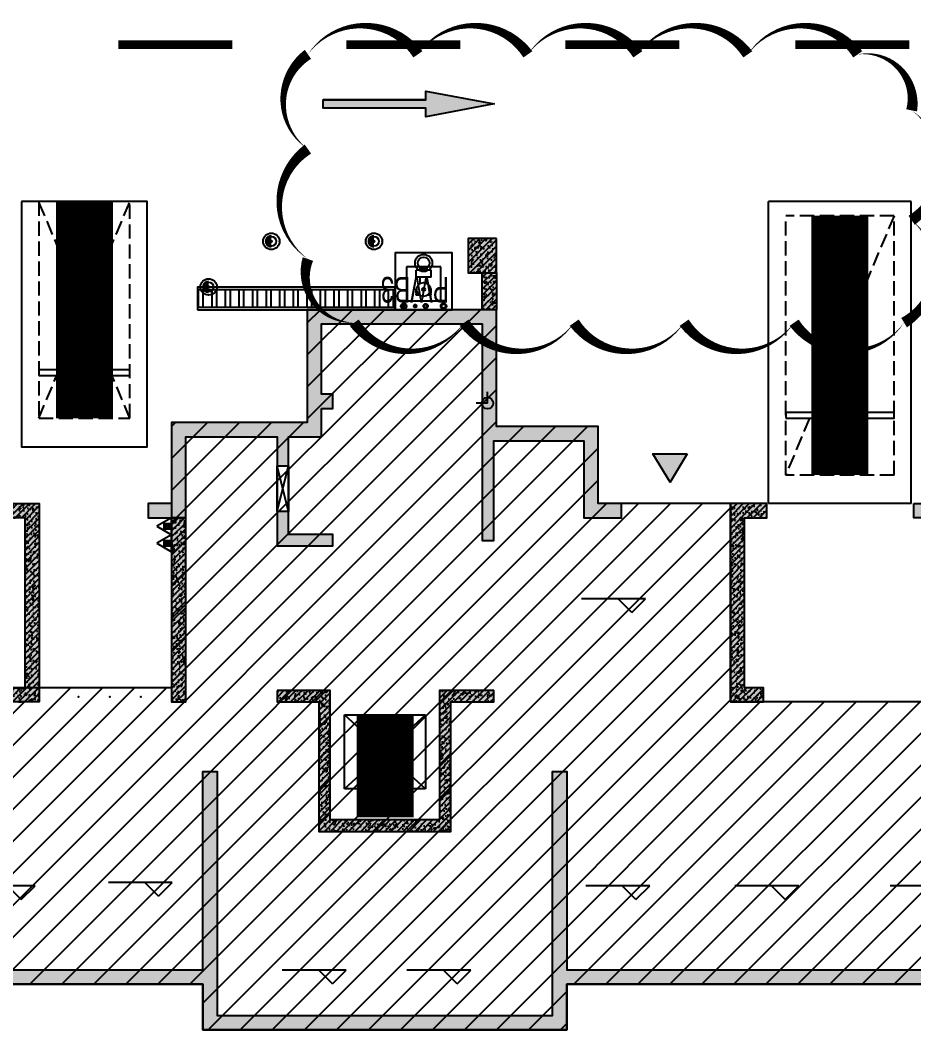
# Model space of a CAD drawing. Extents: x -1338203 to 1886333, y -783476 to 1038610.
# Drawn here: x 691862 to 707534, y 183649 to 201358 of the extents above; entities that cross this region are included whole.
import ezdxf

# ---------------------------------------------------------------- set-up
doc = ezdxf.new("R2010")
doc.units = 0
doc.header["$LTSCALE"] = 1000
doc.header["$MEASUREMENT"] = 0
doc.linetypes.add('A-001-平面B2$0$__DASH', pattern=[0.35, 0.25, -0.1])
doc.linetypes.add('DASH', pattern=[0.35, 0.25, -0.1])
for name, color, linetype in [('A-001-车位参照B1$0$A-001-车位参照B1$0$0A-P-PKNG-CAR(A)', 43, 'Continuous'), ('A-001-车位参照B1$0$A-001-车位参照B1$0$0A-P-PKNG-CAR(B)', 21, 'Continuous'), ('A-12-平面B1改$0$A-12-平面B1$0$0A-A-SYMB-ELEV', 150, 'Continuous'), ('A-12-平面B1改$0$A-12-平面B1$0$A-烟道风道', 57, 'Continuous'), ('A-12-平面B1改$0$AUDIT_D_230105163046-0', 2, 'Continuous'), ('p-a-core', 1, 'Continuous'), ('p-a-mini', 150, 'Continuous'), ('p-a-regular', 5, 'Continuous'), ('S-12-柱墙B1_1$0$0S-CW-HATCH', 251, 'Continuous'), ('S-12-柱墙B1_1$0$0S-CW-HATCH-UP', 251, 'Continuous'), ('S-12-柱墙B1_1$0$0S-CW-LINE', 72, 'Continuous'), ('S-12-柱墙B1_1$0$0S-S-HOLE', 55, 'Continuous'), ('S001地下一墙柱$0$0S-CW-HATCH', 251, 'Continuous'), ('S001地下一墙柱$0$0S-CW-HATCH-UP', 251, 'Continuous'), ('S001地下一墙柱$0$0S-CW-LINE', 72, 'Continuous'), ('S001地下一墙柱$0$S001地下一墙柱$0$0S-CC-LINE', 52, 'Continuous'), ('S001地下一墙柱$0$S001地下一墙柱$0$0S-CW-HATCH', 251, 'Continuous'), ('S001地下一墙柱$0$S001地下一墙柱$0$0S-CW-HATCH-UP', 251, 'Continuous'), ('中心线', 42, 'Continuous'), ('地面指向箭头', 7, 'Continuous'), ('负一层消火栓$0$0P-EQUIP-FH', 7, 'Continuous'), ('负一层消火栓$0$0P-VALVE-S', 7, 'Continuous'), ('负一层集水坑及排水沟$0$0P-ACC-CS（穿梁）', 5, 'Continuous'), ('负一层集水坑及排水沟$0$P001-预留预埋-B1$0$A-001-平面B1$0$0A-A-HATH', 8, 'Continuous'), ('负一层集水坑及排水沟$0$P001-预留预埋-B1$0$A-001-平面B1$0$0A-P-ROOF-DRAN', 190, 'Continuous'), ('负一层集水坑及排水沟$0$P001-预留预埋-B1$0$P001-预留预埋-B1$0$0P-EQUIP-WW', 7, 'Continuous')]:
    doc.layers.add(name, color=color, linetype=linetype)
doc.layers.add('A-12-平面B1改$0$AUDIT_D_230105163046-1', color=6, linetype='Continuous', plot=False)
doc.layers.add('负一层消火栓$0$AAD-A-MODIFY_20230107', color=201, linetype='Continuous', plot=False)
doc.styles.add('负一层集水坑及排水沟$0$P001-预留预埋-B1$0$P001-预留预埋-B1$0$AAD-TXT', font='AAD-TXT.shx', dxfattribs={"width": 0.7, "height": 3, "bigfont": 'AAD-HZTXT.shx'})
pattern_1 = [(45, (0, 0), (-53.0330086, 53.0330086), []), (50, (0, 0), (215.178055, -18.82564), [22.5, -247.5]), (355, (0, 0), (-41.6254, 225.65764), [18, -198]), (100.4514, (17.93, -1.57), (173.552815, 206.83186), [19.12206, -210.342634]), (46.1842, (0, 60), (320.17231, -49.6557), [33.75, -371.25]), (96.6356, (26.68, 55.86), (280.39881, 292.23536), [28.68309, -315.5139]), (351.1842, (0, 60), (280.39858, 292.23558), [27, -297]), (21, (30, 45), (179.072116, -120.785667), [22.5, -247.5]), (326, (30, 45), (72.9946, 217.545014), [18, -198]), (71.4514, (44.92, 34.93), (252.06679, 96.75915), [19.12206, -210.342634]), (37.5, (0, 0), (3.647957, 99.868156), [0, -195.6, 0, -201, 0, -198.75]), (7.5, (0, 0), (78.920861, 118.323514), [0, -114.6, 0, -191.1, 0, -75.75]), (327.5, (-66.9, 0), (160.146731, -6.7664615), [0, -75, 0, -234, 0, -310.5]), (317.5, (-96.9, 0), (174.95585, 30.031495), [0, -97.5, 0, -155.4, 0, -220.5])]

# ---------------------------------------------------------------- blocks, each defined once
blk = doc.blocks.new('负一层集水坑及排水沟$0$P001-预留预埋-B1$0$EREF')
at = {"layer": '负一层集水坑及排水沟$0$P001-预留预埋-B1$0$P001-预留预埋-B1$0$0P-EQUIP-WW'}
for p, q in [((81104, 163835), (81104, 163235)), ((81704, 163835), (81104, 163835)), ((81704, 163235), (81704, 163835)), ((81748, 163902), (81730, 163920)), ((81767, 163905), (81733, 163939)), ((81777, 163917), (81745, 163949)), ((81274, 163735), (81337, 163735)), ((81274, 163735), (81274, 163719)), ((81274, 163719), (81317, 163719)), ((81274, 163706), (81306, 163706)), ((81274, 163706), (81274, 163615)), ((81471, 163735), (81534, 163735)), ((81491, 163719), (81534, 163719)), ((81502, 163706), (81534, 163706)), ((81534, 163735), (81534, 163719)), ((81534, 163706), (81534, 163615)), ((81274, 163615), (81285, 163615)), ((81345, 163529), (81345, 163416)), ((81463, 163529), (81463, 163416)), ((81523, 163615), (81534, 163615)), ((81270, 163416), (81538, 163416)), ((81270, 163416), (81270, 163295)), ((81270, 163295), (81538, 163295)), ((81328, 163289), (81480, 163289)), ((81328, 163289), (81328, 163280)), ((81328, 163280), (81480, 163280)), ((81345, 163295), (81345, 163289)), ((81345, 163280), (81345, 163252)), ((81463, 163295), (81463, 163289)), ((81463, 163280), (81463, 163252)), ((81480, 163289), (81480, 163280)), ((81538, 163416), (81538, 163295)), ((81104, 163235), (81704, 163235))]:
    blk.add_line(p, q, dxfattribs=at)
blk.add_lwpolyline([(80904, 163992), (80904, 162992), (81904, 162992), (81904, 163992)], close=True, dxfattribs=at)
for centre, radius in [((81054, 163926), 50), ((81054, 163926), 35), ((81369, 163926), 40), ((81369, 163926), 25), ((81554, 163926), 25), ((81554, 163926), 15), ((81754, 163926), 50), ((81754, 163926), 25), ((81404, 163635), 121), ((81404, 163635), 27), ((81404, 163170), 151), ((81404, 163170), 102)]:
    blk.add_circle(centre, radius, dxfattribs=at)
at = {"layer": '负一层集水坑及排水沟$0$P001-预留预埋-B1$0$P001-预留预埋-B1$0$0P-EQUIP-WW', "style": '负一层集水坑及排水沟$0$P001-预留预埋-B1$0$P001-预留预埋-B1$0$AAD-TXT', "width": 0.7}
blk.add_text('PWB3', height=450, dxfattribs=at).set_placement((80962, 163414, 3000))
blk = doc.blocks.new('负一层集水坑及排水沟$0$A$Cc72e45f6')
at = {"layer": '负一层集水坑及排水沟$0$P001-预留预埋-B1$0$A-001-平面B1$0$0A-A-HATH'}
h = blk.add_hatch(dxfattribs=at)
h.set_pattern_fill('STEEL', color=256, scale=150, angle=405)
h.set_pattern_definition([(89.999995, (-308148.39, 794872.65), (-238.125, 2e-05), []), (89.999995, (-308232.57, 794956.84), (-238.125, 2e-05), [])])
h.paths.add_polyline_path([(-67928, -110562), (-67928, -110262), (-71394, -110262), (-71394, -110562)])
at = {"layer": '负一层集水坑及排水沟$0$P001-预留预埋-B1$0$A-001-平面B1$0$0A-P-ROOF-DRAN'}
for points in [[(-71394, -110612), (-67928, -110612), (-67928, -110212), (-71394, -110212)], [(-67928, -110562), (-67928, -110262), (-71394, -110262), (-71394, -110562)]]:
    blk.add_lwpolyline(points, close=True, dxfattribs=at)
at = {"rotation": 180}
blk.add_blockref('负一层集水坑及排水沟$0$P001-预留预埋-B1$0$EREF', (13976, 53380), dxfattribs=at)
blk = doc.blocks.new('负一层集水坑及排水沟')
at = {"layer": '负一层集水坑及排水沟$0$0P-ACC-CS（穿梁）'}
blk.add_blockref('负一层集水坑及排水沟$0$A$Cc72e45f6', (0, 0), dxfattribs=at)
blk = doc.blocks.new('S-12-柱墙B1_1', base_point=(-588474, -346969))
at = {"layer": 'S-12-柱墙B1_1$0$0S-CW-HATCH'}
h = blk.add_hatch(color=256, dxfattribs=at)
h.dxf.hatch_style = 1
h.paths.add_polyline_path([(-560614, -348069), (-560414, -348069), (-560414, -347559), (-559834, -347559), (-559834, -347059), (-559634, -347059), (-559634, -346809), (-559834, -346809), (-559834, -345579), (-557014, -345579), (-557014, -349379), (-556814, -349379), (-556814, -347629), (-555234, -347629), (-555234, -348979), (-554574, -348979), (-554574, -348729), (-554984, -348729), (-554984, -347379), (-556764, -347379), (-556764, -345329), (-560084, -345329), (-560084, -347309), (-562464, -347309), (-562464, -348729), (-562874, -348729), (-562874, -348979), (-562214, -348979), (-562214, -347559), (-560614, -347559), (-560614, -349469), (-559634, -349469), (-559634, -349269), (-560414, -349269), (-560414, -348869), (-560614, -348869)])
h = blk.add_hatch(color=256, dxfattribs=at)
h.dxf.hatch_style = 1
h.paths.add_polyline_path([(-544824, -351749), (-545074, -351749), (-545074, -350749), (-544824, -350749), (-544824, -348729), (-549444, -348729), (-549444, -348979), (-545074, -348979), (-545074, -351959), (-545424, -351959), (-545424, -352209), (-545074, -352209), (-545074, -355139), (-544824, -355139), (-544824, -355839), (-545074, -355839), (-545074, -356909), (-548299, -356909), (-548299, -355059), (-548549, -355059), (-548549, -356909), (-555534, -356909), (-555534, -353429), (-555784, -353429), (-555784, -357709), (-561664, -357709), (-561664, -353429), (-561914, -353429), (-561914, -356909), (-568899, -356909), (-568899, -355059), (-569149, -355059), (-569149, -356909), (-572374, -356909), (-572374, -354579), (-572624, -354579), (-572624, -356909), (-572774, -356909), (-572774, -354579), (-573024, -354579), (-573024, -356909), (-576249, -356909), (-576249, -355059), (-576499, -355059), (-576499, -356909), (-583484, -356909), (-583484, -353429), (-583734, -353429), (-583734, -357709), (-589614, -357709), (-589614, -353429), (-589864, -353429), (-589864, -356909), (-596849, -356909), (-596849, -355059), (-597099, -355059), (-597099, -356909), (-600324, -356909), (-600324, -352209), (-599974, -352209), (-599974, -351959), (-600324, -351959), (-600324, -348979), (-599554, -348979), (-599554, -348729), (-600574, -348729), (-600574, -357159), (-589864, -357159), (-589864, -357959), (-583484, -357959), (-583484, -357159), (-561914, -357159), (-561914, -357959), (-555534, -357959), (-555534, -357159), (-544824, -357159)])
h = blk.add_hatch(color=256, dxfattribs=at)
h.dxf.hatch_style = 1
h.paths.add_polyline_path([(-565034, -351959), (-565034, -348979), (-565424, -348979), (-565424, -348729), (-564784, -348729), (-564784, -352209), (-565364, -352209), (-565364, -351959)])
h = blk.add_hatch(color=256, dxfattribs=at)
h.dxf.hatch_style = 1
h.paths.add_polyline_path([(-552025, -348729), (-552664, -348729), (-552664, -352209), (-552084, -352209), (-552084, -351959), (-552414, -351959), (-552414, -348979), (-552025, -348979)])
h = blk.add_hatch(color=256, dxfattribs=at)
h.dxf.hatch_style = 1
h.paths.add_polyline_path([(-562464, -348979), (-562464, -352209), (-562214, -352209), (-562214, -348979)])
h = blk.add_hatch(color=256, dxfattribs=at)
h.dxf.hatch_style = 1
h.paths.add_polyline_path([(-560614, -352009), (-560614, -352209), (-559884, -352209), (-559884, -354479), (-557564, -354479), (-557564, -352209), (-556814, -352209), (-556814, -352009), (-557764, -352009), (-557764, -354279), (-559684, -354279), (-559684, -352009)])
at = {"layer": 'S-12-柱墙B1_1$0$0S-CW-HATCH-UP'}
h = blk.add_hatch(dxfattribs=at)
h.set_pattern_fill('钢筋混凝土', color=256, scale=30)
h.set_pattern_definition(pattern_1)
h.paths.add_polyline_path([(-560414, -348869), (-560614, -348869), (-560614, -348069), (-560414, -348069), (-560414, -347559), (-559834, -347559), (-559834, -347059), (-559634, -347059), (-559634, -346809), (-559834, -346809), (-559834, -345579), (-557014, -345579), (-557014, -349379), (-556814, -349379), (-556814, -347629), (-555234, -347629), (-555234, -348979), (-554574, -348979), (-554574, -348729), (-554984, -348729), (-554984, -347379), (-556764, -347379), (-556764, -345329), (-560084, -345329), (-560084, -347309), (-562464, -347309), (-562464, -348729), (-562874, -348729), (-562874, -348979), (-562214, -348979), (-562214, -347559), (-560614, -347559), (-560614, -349469), (-559634, -349469), (-559634, -349269), (-560414, -349269)])
h = blk.add_hatch(dxfattribs=at)
h.set_pattern_fill('钢筋混凝土', color=256, scale=30)
h.set_pattern_definition(pattern_1)
h.paths.add_polyline_path([(-545074, -350749), (-544824, -350749), (-544824, -348729), (-549444, -348729), (-549444, -348979), (-545074, -348979), (-545074, -351959), (-545424, -351959), (-545424, -352209), (-545074, -352209), (-545074, -355139), (-544824, -355139), (-544824, -355839), (-545074, -355839), (-545074, -356909), (-548299, -356909), (-548299, -355059), (-548549, -355059), (-548549, -356909), (-555534, -356909), (-555534, -353429), (-555784, -353429), (-555784, -357709), (-561664, -357709), (-561664, -353429), (-561914, -353429), (-561914, -356909), (-568899, -356909), (-568899, -355059), (-569149, -355059), (-569149, -356909), (-572374, -356909), (-572374, -354579), (-572624, -354579), (-572624, -356909), (-572774, -356909), (-572774, -354579), (-573024, -354579), (-573024, -356909), (-576249, -356909), (-576249, -355059), (-576499, -355059), (-576499, -356909), (-583484, -356909), (-583484, -353429), (-583734, -353429), (-583734, -357709), (-589614, -357709), (-589614, -353429), (-589864, -353429), (-589864, -356909), (-596849, -356909), (-596849, -355059), (-597099, -355059), (-597099, -356909), (-600324, -356909), (-600324, -352209), (-599974, -352209), (-599974, -351959), (-600324, -351959), (-600324, -348979), (-599554, -348979), (-599554, -348729), (-600574, -348729), (-600574, -357159), (-589864, -357159), (-589864, -357959), (-583484, -357959), (-583484, -357159), (-561914, -357159), (-561914, -357959), (-555534, -357959), (-555534, -357159), (-544824, -357159), (-544824, -351749), (-545074, -351749)])
h = blk.add_hatch(dxfattribs=at)
h.set_pattern_fill('钢筋混凝土', color=256, scale=30)
h.set_pattern_definition([(45, (0, 0), (-53.033009, 53.033009), []), (50, (0, 0), (215.178055, -18.82564), [22.5, -247.5]), (355, (0, 0), (-41.6254, 225.65764), [18, -198]), (100.4514, (17.93, -1.57), (173.552815, 206.83186), [19.12206, -210.342634]), (46.1842, (0, 60), (320.17231, -49.6557), [33.75, -371.25]), (96.6356, (26.68, 55.86), (280.39881, 292.23536), [28.68309, -315.5139]), (351.1842, (0, 60), (280.39858, 292.23558), [27, -297]), (21, (30, 45), (179.072116, -120.785667), [22.5, -247.5]), (326, (30, 45), (72.9946, 217.54501), [18, -198]), (71.4514, (44.92, 34.93), (252.06679, 96.75915), [19.12206, -210.342634]), (37.5, (0, 0), (3.647957, 99.868156), [0, -195.6, 0, -201, 0, -198.75]), (7.5, (0, 0), (78.920861, 118.323514), [0, -114.6, 0, -191.1, 0, -75.75]), (327.5, (-66.9, 0), (160.146731, -6.766462), [0, -75, 0, -234, 0, -310.5]), (317.5, (-96.9, 0), (174.95585, 30.031495), [0, -97.5, 0, -155.4, 0, -220.5])])
h.paths.add_polyline_path([(-565034, -351959), (-565034, -348979), (-565424, -348979), (-565424, -348729), (-564784, -348729), (-564784, -352209), (-565364, -352209), (-565364, -351959)])
h = blk.add_hatch(dxfattribs=at)
h.set_pattern_fill('钢筋混凝土', color=256, scale=30)
h.set_pattern_definition(pattern_1)
h.paths.add_polyline_path([(-552025, -348729), (-552664, -348729), (-552664, -352209), (-552084, -352209), (-552084, -351959), (-552414, -351959), (-552414, -348979), (-552025, -348979)])
h = blk.add_hatch(dxfattribs=at)
h.set_pattern_fill('钢筋混凝土', color=256, scale=30)
h.set_pattern_definition(pattern_1)
h.paths.add_polyline_path([(-562464, -348979), (-562464, -352209), (-562214, -352209), (-562214, -348979)])
h = blk.add_hatch(dxfattribs=at)
h.set_pattern_fill('钢筋混凝土', color=256, scale=30)
h.set_pattern_definition([(45, (1033848.31, 362347.52), (-53.0330086, 53.0330086), []), (50, (1033848.31, 362347.52), (215.178055, -18.82564), [22.5, -247.5]), (355, (1033848.31, 362347.52), (-41.6254, 225.65764), [18, -198]), (100.4514, (1033866.24, 362345.95), (173.552815, 206.831863), [19.122057, -210.342634]), (46.1842, (1033848.3, 362407.52), (320.172315, -49.655704), [33.75, -371.25]), (96.6356, (1033875, 362403.4), (280.39881, 292.23536), [28.683086, -315.5139]), (351.1842, (1033848.3, 362407.52), (280.398584, 292.23558), [27, -297]), (21, (1033878.31, 362392.52), (179.072116, -120.785667), [22.5, -247.5]), (326, (1033878.31, 362392.52), (72.9946, 217.545014), [18, -198]), (71.4514, (1033893.24, 362382.46), (252.066789, 96.75915), [19.122057, -210.342634]), (37.5, (1033848.31, 362347.52), (3.6479566, 99.868156), [0, -195.6, 0, -201, 0, -198.75]), (7.5, (1033848.31, 362347.52), (78.920861, 118.3235136), [0, -114.6, 0, -191.1, 0, -75.75]), (327.5, (1033781.41, 362347.52), (160.146731, -6.7664615), [0, -75, 0, -234, 0, -310.5]), (317.5, (1033751.41, 362347.52), (174.955851, 30.031495), [0, -97.5, 0, -155.4, 0, -220.5])])
h.paths.add_polyline_path([(-560614, -352009), (-560614, -352209), (-559884, -352209), (-559884, -354479), (-557564, -354479), (-557564, -352209), (-556814, -352209), (-556814, -352009), (-557764, -352009), (-557764, -354279), (-559684, -354279), (-559684, -352009)])
at = {"layer": 'S-12-柱墙B1_1$0$0S-CW-LINE'}
for points in [[(-559834, -347059), (-559634, -347059), (-559634, -346809), (-559834, -346809), (-559834, -345579), (-557014, -345579), (-557014, -349379), (-556814, -349379), (-556814, -347629), (-555234, -347629), (-555234, -348979), (-554574, -348979), (-554574, -348729), (-554984, -348729), (-554984, -347379), (-556764, -347379), (-556764, -345329), (-560084, -345329), (-560084, -347309), (-562464, -347309), (-562464, -348729), (-562874, -348729), (-562874, -348979), (-562214, -348979), (-562214, -347559), (-560614, -347559), (-560614, -349469), (-559634, -349469), (-559634, -349269), (-560414, -349269), (-560414, -347559), (-559834, -347559), (-559834, -347059)], [(-549444, -348729), (-544824, -348729), (-544824, -357159), (-555534, -357159), (-555534, -357959), (-561914, -357959), (-561914, -357159), (-583484, -357159)], [(-568899, -356909), (-561914, -356909), (-561914, -353429), (-561664, -353429), (-561664, -357709), (-555784, -357709), (-555784, -353429), (-555534, -353429), (-555534, -356909), (-548549, -356909), (-548549, -355059), (-548299, -355059), (-548299, -356909), (-545074, -356909), (-545074, -352209), (-545424, -352209), (-545424, -351959), (-545074, -351959), (-545074, -348979), (-549444, -348979), (-549444, -348729)], [(-562464, -348979), (-562464, -352209), (-562214, -352209), (-562214, -348979), (-562464, -348979)]]:
    blk.add_lwpolyline(points, dxfattribs=at)
for points in [[(-565034, -351959), (-565034, -348979), (-565424, -348979), (-565424, -348729), (-564784, -348729), (-564784, -352209), (-565364, -352209), (-565364, -351959)], [(-552025, -348729), (-552664, -348729), (-552664, -352209), (-552084, -352209), (-552084, -351959), (-552414, -351959), (-552414, -348979), (-552025, -348979)], [(-560614, -352009), (-560614, -352209), (-559884, -352209), (-559884, -354479), (-557564, -354479), (-557564, -352209), (-556814, -352209), (-556814, -352009), (-557764, -352009), (-557764, -354279), (-559684, -354279), (-559684, -352009)]]:
    blk.add_lwpolyline(points, close=True, dxfattribs=at)
at = {"layer": 'S-12-柱墙B1_1$0$0S-S-HOLE'}
for p, q in [((-560614, -348869), (-560414, -348069)), ((-560414, -348869), (-560614, -348069))]:
    blk.add_line(p, q, dxfattribs=at)
blk.add_lwpolyline([(-560614, -348069), (-560414, -348069), (-560414, -348869), (-560614, -348869)], close=True, dxfattribs=at)
blk = doc.blocks.new('S001地下一墙柱')
at = {"layer": 'S001地下一墙柱$0$0S-CW-HATCH'}
h = blk.add_hatch(color=256, dxfattribs=at)
h.dxf.hatch_style = 1
h.paths.add_polyline_path([(-66399, -109960), (-66149, -109960), (-66149, -110610), (-66399, -110610)])
at = {"layer": 'S001地下一墙柱$0$0S-CW-HATCH-UP'}
h = blk.add_hatch(dxfattribs=at)
h.set_pattern_fill('钢筋混凝土', color=256, scale=30)
h.set_pattern_definition([(45, (-765900.23, -307419.64), (-53.0330086, 53.0330086), []), (50, (-765900.23, -307419.64), (215.178055, -18.82564), [22.5, -247.5]), (355, (-765900.23, -307419.64), (-41.6254, 225.65764), [18, -198]), (100.4514, (-765882.3, -307421.2), (173.552815, 206.83186), [19.12206, -210.342634]), (46.1842, (-765900.23, -307359.64), (320.17231, -49.6557), [33.75, -371.25]), (96.6356, (-765873.55, -307363.77), (280.39881, 292.23536), [28.68309, -315.5139]), (351.1842, (-765900.23, -307359.64), (280.39858, 292.23558), [27, -297]), (21, (-765870.23, -307374.64), (179.072116, -120.785667), [22.5, -247.5]), (326, (-765870.23, -307374.64), (72.9946, 217.545014), [18, -198]), (71.4514, (-765855.3, -307384.7), (252.06679, 96.75915), [19.12206, -210.342634]), (37.5, (-765900.23, -307419.64), (3.647957, 99.868156), [0, -195.6, 0, -201, 0, -198.75]), (7.5, (-765900.23, -307419.64), (78.920861, 118.323514), [0, -114.6, 0, -191.1, 0, -75.75]), (327.5, (-765967.13, -307419.64), (160.146731, -6.7664615), [0, -75, 0, -234, 0, -310.5]), (317.5, (-765997.13, -307419.64), (174.95585, 30.031495), [0, -97.5, 0, -155.4, 0, -220.5])])
h.paths.add_polyline_path([(-66399, -109960), (-66149, -109960), (-66149, -110610), (-66399, -110610)])
at = {"layer": 'S001地下一墙柱$0$S001地下一墙柱$0$0S-CW-HATCH'}
h = blk.add_hatch(color=256, dxfattribs=at)
h.dxf.hatch_style = 1
h.paths.add_polyline_path([(-66149, -109360), (-66649, -109360), (-66649, -109960), (-66149, -109960)])
at = {"layer": 'S001地下一墙柱$0$S001地下一墙柱$0$0S-CW-HATCH-UP'}
h = blk.add_hatch(dxfattribs=at)
h.set_pattern_fill('钢筋混凝土', color=256, scale=30)
h.set_pattern_definition([(45, (-33837.965, -100408.29), (-53.03301, 53.03301), []), (50, (-33837.96, -100408.29), (215.1781, -18.8256), [22.5, -247.5]), (355, (-33837.96, -100408.29), (-41.6254, 225.6576), [18, -198]), (100.4514, (-33820.03, -100409.86), (173.5528, 206.8319), [19.122, -210.3426]), (46.1842, (-33837.96, -100348.3), (320.1723, -49.6557), [33.75, -371.25]), (96.6356, (-33811.28, -100352.43), (280.3988, 292.2354), [28.683, -315.514]), (351.1842, (-33837.96, -100348.3), (280.3986, 292.2356), [27, -297]), (21, (-33807.96, -100363.29), (179.0721, -120.7857), [22.5, -247.5]), (326, (-33807.96, -100363.29), (72.9946, 217.545), [18, -198]), (71.4514, (-33793.04, -100373.35), (252.0668, 96.7591), [19.122, -210.3426]), (37.5, (-33837.965, -100408.29), (3.64796, 99.86816), [0, -195.6, 0, -201, 0, -198.75]), (7.5, (-33837.96, -100408.29), (78.92086, 118.3235), [0, -114.6, 0, -191.1, 0, -75.75]), (327.5, (-33904.865, -100408.29), (160.14673, -6.76646), [0, -75, 0, -234, 0, -310.5]), (317.5, (-33934.86, -100408.29), (174.95585, 30.0315), [0, -97.5, 0, -155.4, 0, -220.5])])
h.paths.add_polyline_path([(-66149, -109360), (-66649, -109360), (-66649, -109960), (-66149, -109960)])
at = {"layer": 'S001地下一墙柱$0$0S-CW-LINE'}
blk.add_lwpolyline([(-66399, -109960), (-66149, -109960), (-66149, -110610), (-66399, -110610)], close=True, dxfattribs=at)
at = {"layer": 'S001地下一墙柱$0$S001地下一墙柱$0$0S-CC-LINE'}
blk.add_lwpolyline([(-66149, -109360), (-66649, -109360), (-66649, -109960), (-66149, -109960)], close=True, dxfattribs=at)
at = {"ltscale": 0.002}
blk.add_blockref('S-12-柱墙B1_1', (-97859, -112250), dxfattribs=at)
blk = doc.blocks.new('负一层消火栓$0$$TwtSys$00000546')
h = blk.add_hatch()
h.set_pattern_fill('ANSI31', color=256, scale=200, style=0)
h.set_pattern_definition([(45, (-38543.802, -6670.83), (-17.67767, 17.67767), [])])
h.paths.add_polyline_path([(-65, 174), (65, 174), (65, 44), (-65, 44)])
for points in [[(0, 344), (-198, 0), (198, 0)], [(-65, 174), (65, 174), (65, 44), (-65, 44)]]:
    blk.add_lwpolyline(points, close=True)
blk = doc.blocks.new('负一层消火栓$0$$VALVE$00000516')
at = {"const_width": 78.4}
blk.add_lwpolyline([(0, 23.9, -1), (0, -23.9, 1)], format="xyb", dxfattribs=at)
for radius in [80, 48]:
    blk.add_circle((0, 0), radius)
for p in [(-80, 0), (80, 0)]:
    blk.add_point(p)
blk = doc.blocks.new('负一层消火栓')
at = {"layer": '负一层消火栓$0$AAD-A-MODIFY_20230107', "color": 4}
blk.add_lwpolyline([(-69458, -106130, 0, 193, -0.520567), (-67529, -106130, 0, 193, -0.520567), (-65600, -106130, 0, 193, -0.520567), (-63672, -106130, 0, 193, -0.520567), (-61743, -106130, 0, 193, -0.520567), (-59814, -106130, 0, 193, -0.520567), (-58869, -107113, 0, 193, -0.520567), (-58869, -109042, 0, 193, -0.520567), (-59002, -110837, 0, 193, -0.520567), (-60931, -110837, 0, 193, -0.520567), (-62859, -110837, 0, 193, -0.520567), (-64788, -110837, 0, 193, -0.520567), (-66717, -110837, 0, 193, -0.520567), (-68646, -110837, 0, 193, -0.520567), (-69458, -109721, 0, 193, -0.520567), (-69458, -107792, 0, 193, -0.520567)], format="xyseb", close=True, dxfattribs=at)
at = {"layer": '负一层消火栓$0$0P-EQUIP-FH', "xscale": 0.7500000000000011, "yscale": 0.7500000000000011, "zscale": 0.7500000000000011, "rotation": 90}
for p in [(-71849, -114409), (-71849, -114706)]:
    blk.add_blockref('负一层消火栓$0$$TwtSys$00000546', p, dxfattribs=at)
at = {"layer": '负一层消火栓$0$0P-VALVE-S', "xscale": 1.8, "yscale": 1.8, "zscale": 1.8, "rotation": 180.0000000000004}
for p in [(-70099, -109410, 0), (-68299, -109410, 0), (-71199, -110210)]:
    blk.add_blockref('负一层消火栓$0$$VALVE$00000516', p, dxfattribs=at)
blk = doc.blocks.new('直行')
at = {"layer": '地面指向箭头'}
blk.add_hatch(color=251, dxfattribs=at).paths.add_polyline_path([(-29241, 4059962), (-29466, 4058762), (-29316, 4058762), (-29316, 4056961), (-29166, 4056961), (-29166, 4058762), (-29016, 4058762)])
at = {"layer": '地面指向箭头', "color": 251}
blk.add_lwpolyline([(-29316, 4058762), (-29316, 4056961), (-29316, 4058762), (-29316, 4058762), (-29466, 4058762), (-29241, 4059962), (-29016, 4058762), (-29166, 4058762), (-29166, 4056961), (-29316, 4056961), (-29316, 4056961)], dxfattribs=at)
blk = doc.blocks.new('A$C9cb663f1')
at = {"layer": '中心线', "color": 251, "const_width": 150}
for points in [[(280934, -160832), (282934, -160832)], [(284934, -160832), (286934, -160832)], [(288775, -160832), (290775, -160832)], [(292810, -160832), (294810, -160832)]]:
    blk.add_lwpolyline(points, dxfattribs=at)
at = {"layer": '地面指向箭头', "color": 251, "rotation": 270}
blk.add_blockref('直行', (-3772433, -191114), dxfattribs=at)
blk = doc.blocks.new('A$C488321c4')
at = {"layer": '地面指向箭头'}
h = blk.add_hatch(color=251, dxfattribs=at)
h.dxf.hatch_style = 1
h.paths.add_polyline_path([(290913, -168008), (290613, -168508), (290313, -168008)])
at = {"layer": '地面指向箭头', "color": 251, "flags": 128}
blk.add_lwpolyline([(290913, -168008), (290613, -168508), (290313, -168008), (290913, -168008)], dxfattribs=at)
blk = doc.blocks.new('A-001-车位参照B1$0$A-001-车位参照B1$0$A-001-车位参照B1$0$ddd')
for p, q in [((0, 2500), (5300, 2500)), ((0, 2500), (0, 0)), ((5300, 2500), (5300, 0)), ((0, 0), (5300, 0))]:
    blk.add_line(p, q)
at = {"linetype": 'A-001-平面B2$0$__DASH'}
for p, q in [((500, 2200), (500, 300)), ((500, 2200), (5050, 2200)), ((5050, 2200), (5050, 300)), ((500, 300), (5050, 300))]:
    blk.add_line(p, q, dxfattribs=at)
blk.add_lwpolyline([(5050, 2200), (500, 300)], dxfattribs=at)
blk.add_lwpolyline([(1500, 300), (1500, 2200), (1600, 2200), (1600, 300)], close=True)
at = {"layer": 'p-a-regular', "ltscale": 0.002, "const_width": 1000}
blk.add_lwpolyline([(500, 1250), (5050, 1250)], dxfattribs=at)
blk = doc.blocks.new('A-001-车位参照B1$0$A-001-车位参照B1$0$A-001-车位参照B1$0$A$C43AE5A3B')
at = {"color": 241}
blk.add_lwpolyline([(2500, 0), (2500, 4300), (300, 4300), (300, 0)], close=True, dxfattribs=at)
at = {"color": 241, "linetype": 'DASH'}
for points in [[(2200, 0), (2200, 3800), (600, 3800), (600, 0), (2200, 0)], [(600, 3800), (2200, 0)], [(2200, 3800), (600, 0)]]:
    blk.add_lwpolyline(points, dxfattribs=at)
at = {"color": 241}
blk.add_lwpolyline([(2200, 3050), (600, 3050), (600, 2950), (2200, 2950), (2200, 3050)], dxfattribs=at)
at = {"layer": 'p-a-mini', "ltscale": 0.002, "const_width": 1000}
blk.add_lwpolyline([(1400, 0), (1400, 3800)], dxfattribs=at)
blk = doc.blocks.new('A-12-平面B1改')
at = {"layer": 'A-12-平面B1改$0$A-12-平面B1$0$0A-A-SYMB-ELEV'}
for p, q in [((34322, -3431), (33202, -3431)), ((34082, -3671), (33842, -3431)), ((34082, -3671), (34322, -3431)), ((23615, -8463), (22495, -8463)), ((23375, -8703), (23135, -8463)), ((23375, -8703), (23615, -8463)), ((26022, -8407), (24902, -8407)), ((25782, -8647), (25542, -8407)), ((25782, -8647), (26022, -8407)), ((34395, -8463), (33275, -8463)), ((34155, -8703), (33915, -8463)), ((34155, -8703), (34395, -8463)), ((37009, -8463), (35889, -8463)), ((36769, -8703), (36529, -8463)), ((36769, -8703), (37009, -8463)), ((39730, -8463), (38610, -8463)), ((29072, -9943), (27952, -9943)), ((28832, -10183), (28592, -9943)), ((28832, -10183), (29072, -9943)), ((31258, -9943), (30138, -9943)), ((31018, -10183), (30778, -9943)), ((31018, -10183), (31258, -9943))]:
    blk.add_line(p, q, dxfattribs=at)
at = {"layer": 'A-12-平面B1改$0$A-12-平面B1$0$A-烟道风道'}
for p in [(24377, -5150), (24925, -5150), (25472, -5150)]:
    blk.add_point(p, dxfattribs=at)
at = {"layer": 'A-12-平面B1改$0$AUDIT_D_230105163046-0'}
for p, q in [((29043, -6761), (29043, -5465)), ((29043, -5465), (30463, -5465)), ((29043, -6761), (30463, -5465)), ((29043, -5465), (30463, -6761)), ((30463, -5465), (30463, -6761)), ((30463, -6761), (29043, -6761)), ((29327, -7085), (29327, -6923)), ((29327, -6923), (30179, -6923)), ((30179, -6923), (30179, -7085)), ((30179, -7085), (29327, -7085))]:
    blk.add_line(p, q, dxfattribs=at)
at = {"layer": 'A-12-平面B1改$0$AUDIT_D_230105163046-1'}
for q in [(31550, 200), (31550, 200), (31350, 0), (31350, 0)]:
    blk.add_line((31550, 0), q, dxfattribs=at)
blk.add_circle((31550, 0), 100, dxfattribs=at)
blk.add_circle((31550, 0), 100, dxfattribs=at)

msp = doc.modelspace()

# ---------------------------------------------------------------- hatches: boundary and pattern name
at = {"ltscale": 0.002}
h = msp.add_hatch(dxfattribs=at)
h.set_pattern_fill('ANSI31', color=8, scale=250)
h.set_pattern_definition([(45, (321361.53, 273455.2), (-280.633, 280.633), [])])
h.paths.add_polyline_path([(664246.6, 192879.1), (664246.6, 184449.1), (667116.6, 184449.1), (667116.6, 183649.1), (673496.6, 183649.1), (673496.6, 184449.1), (695066.6, 184449.1), (695066.6, 183649.1), (701446.6, 183649.1), (701446.6, 184449.1), (712156.6, 184449.1), (712156.7, 189399.5), (704316.6, 189399.5), (704316.6, 192879.1), (701996.6, 192879.1), (701996.6, 194229.1), (700216.6, 194229.1), (700216.6, 196279), (696896.6, 196279), (696896.6, 194299.1), (694516.6, 194299.1), (694516.6, 192879.1), (694516.6, 189649.1), (684206.6, 189649.1), (684206.6, 192879), (681131.6, 192879.1), (681131.6, 189649.1), (676616.6, 189649.1), (676616.6, 192879.1), (674046.6, 192879.1), (674046.6, 194299.1), (671666.6, 194299.1), (671666.6, 196279), (668346.6, 196279), (668346.6, 194229.1), (666566.6, 194229.1), (666566.6, 192879.1)])

# ---------------------------------------------------------------- linework, layer by layer
at = {"color": 3, "flags": 128}
msp.add_lwpolyline([(673496.6, 184449.1), (695066.6, 184449.1), (695066.6, 183649.1), (701446.6, 183649.1), (701446.6, 184449.1), (712156.6, 184449.1), (712156.7, 189399.5), (704316.6, 189399.5), (704316.6, 192879.1), (701996.6, 192879.1), (701996.6, 194229.1), (700216.6, 194229.1), (700216.6, 196279), (696896.6, 196279), (696896.6, 194299.1), (694516.6, 194299.1), (694516.6, 192879.1), (694516.6, 189649.1), (684206.6, 189649.1)], dxfattribs=at)
at = {"layer": 'p-a-core', "ltscale": 0.002, "const_width": 1000}
msp.add_lwpolyline([(698260.1, 189174.1), (698260.1, 187374.1)], dxfattribs=at)

# ---------------------------------------------------------------- block references
at = {"ltscale": 0.002}
for name, p in [('S001地下一墙柱', (766365.4, 306889.1)), ('负一层消火栓', (766365.4, 306889.1)), ('负一层集水坑及排水沟', (766365.4, 306889.1)), ('A$C488321c4', (412646.2, 361761.3)), ('A$C9cb663f1', (412646.2, 361761.3)), ('A-12-平面B1改', (668506.6, 194639.1))]:
    msp.add_blockref(name, p, dxfattribs=at)
at = {"layer": 'A-001-车位参照B1$0$A-001-车位参照B1$0$0A-P-PKNG-CAR(A)', "linetype": 'Continuous', "xscale": -1, "rotation": 269.9972764593919}
msp.add_blockref('A-001-车位参照B1$0$A-001-车位参照B1$0$A-001-车位参照B1$0$ddd', (704986.7, 192879.1), dxfattribs=at)
at = {"layer": 'A-001-车位参照B1$0$A-001-车位参照B1$0$0A-P-PKNG-CAR(B)', "rotation": 179.9999999999999}
msp.add_blockref('A-001-车位参照B1$0$A-001-车位参照B1$0$A-001-车位参照B1$0$A$C43AE5A3B', (694387.2, 198176), dxfattribs=at)

doc.saveas('drawing.dxf')
